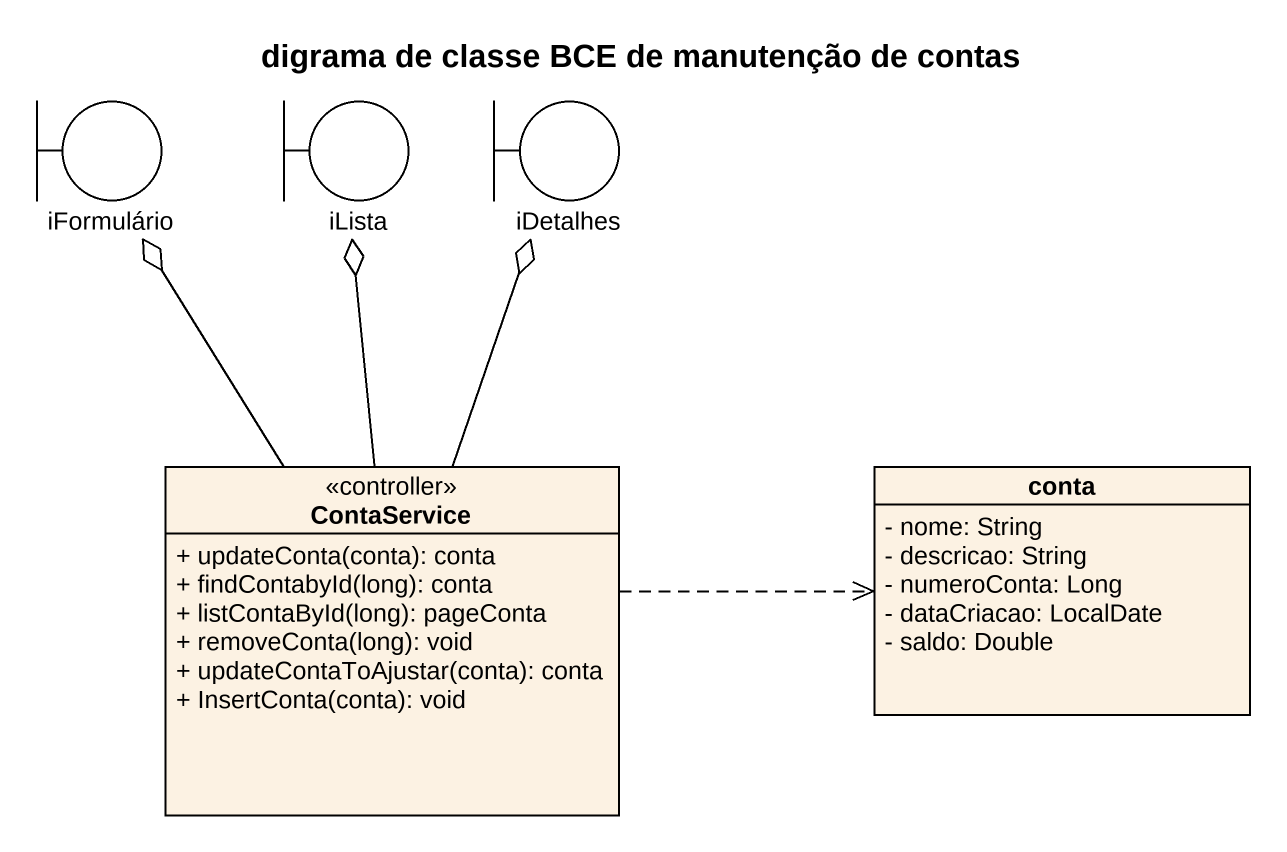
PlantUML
@startuml
title digrama de classe BCE de manutenção de contas
allowmixing
hide circle
hide empty members
skinparam classAttributeIconSize 0
boundary iFormulário
boundary iLista
boundary iDetalhes
class ContaService <<controller>> {
  + updateConta(conta): conta
  + findContabyId(long): conta
  + listContaById(long): pageConta
  + removeConta(long): void
  + updateContaToAjustar(conta): conta
  + InsertConta(conta): void
}
class conta {
  - nome: String
  - descricao: String
  - numeroConta: Long
  - dataCriacao: LocalDate
  - saldo: Double
}
ContaService -up-o iFormulário
ContaService -up-o iLista
ContaService -up-o iDetalhes
ContaService .right.> conta
@enduml
